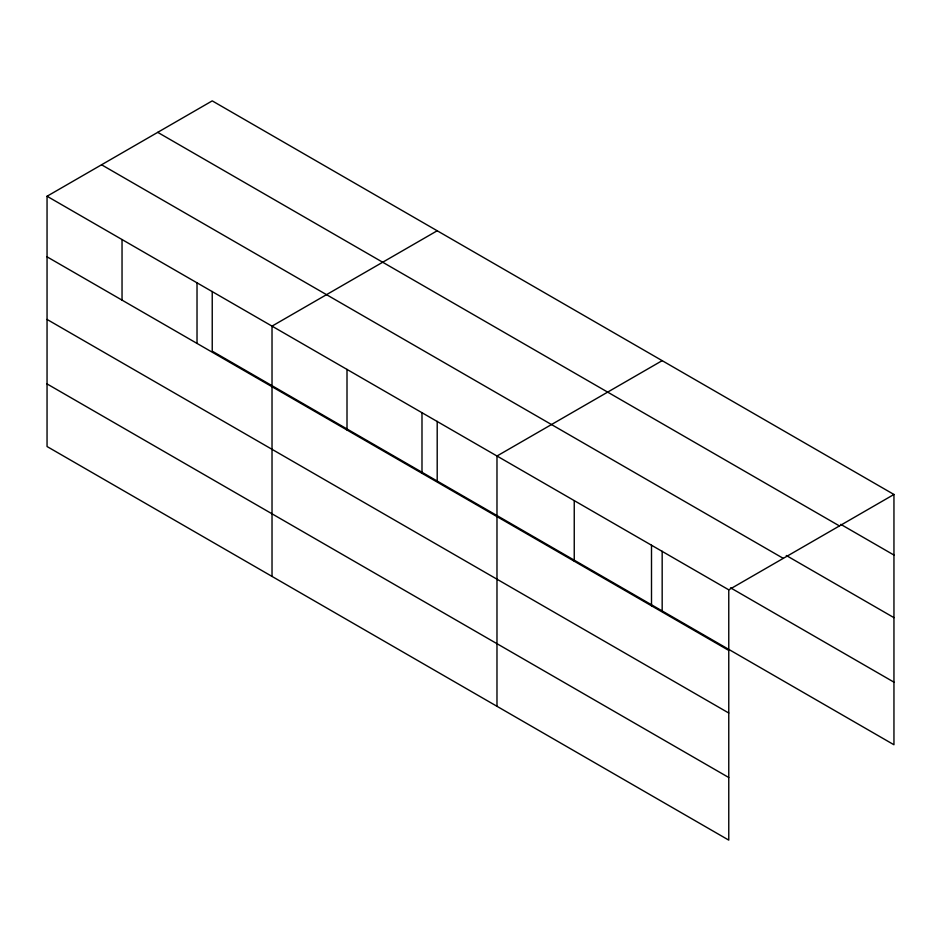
<?xml version="1.0" encoding="UTF-8"?>
<svg xmlns="http://www.w3.org/2000/svg" width="941" height="941" viewBox="0 0 941 941"><rect width="100%" height="100%" fill="white"/><g stroke="black" fill="none" stroke-linecap="round" stroke-linejoin="round"><path stroke-width="1.41" d="M728.769 713.019L728.769 589.831L47.05 196.246L47.05 446.528L728.769 840.125L728.769 713.019L47.05 319.434M212.231 291.475L212.231 351.169L893.95 744.754L893.95 494.472L212.231 100.875L47.05 196.246M437.2 230.768L272.02 326.127L272.02 576.421M662.17 360.65L496.977 456.02L496.977 706.303M728.769 589.831L893.95 494.472M840.748 524.337L893.95 555.049M157.723 132.352L839.443 525.937M786.288 555.496L893.95 617.649M101.557 164.781L783.277 558.366M730.557 587.819L893.95 682.154M47.05 256.834L728.769 650.419M47.05 383.928L728.769 777.513M662.17 551.238L662.17 610.932M651.501 545.227L651.501 605.816M574.245 500.624L574.245 561.201M437.2 421.356L437.2 481.051M421.991 412.723L421.991 473.311M347.006 369.425L347.006 430.013M197.022 282.841L197.022 343.418M122.036 239.543L122.036 300.132"/></g></svg>
